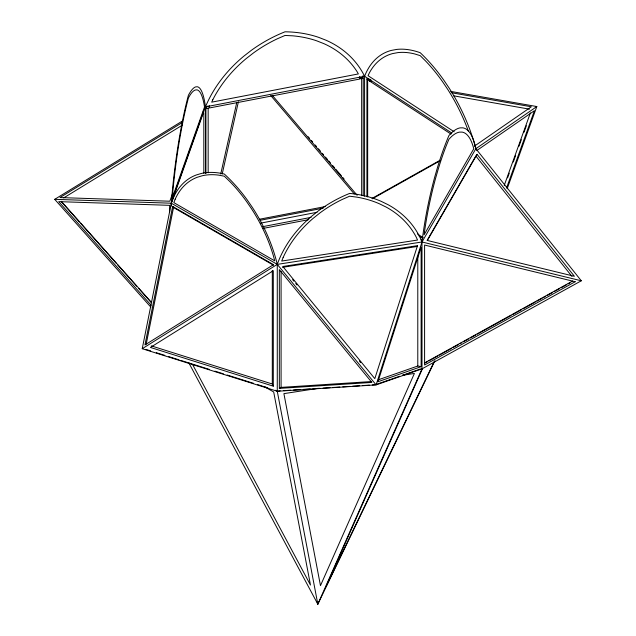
<?xml version="1.0" encoding="UTF-8"?>
<svg xmlns="http://www.w3.org/2000/svg" width="636" height="636" viewBox="0 0 636 636"><rect width="100%" height="100%" fill="white"/><g stroke="black" fill="none" stroke-linecap="round" stroke-linejoin="round"><path stroke-width="0.95" d="M318.056 602.228L317.825 604.2L188.646 362.496M171.323 206.183L171.323 203.21A111.308 64.268 60 0 1 196.119 175.035L201.222 173.493A111.308 64.268 60 0 1 224.301 174.033A111.308 64.268 60 0 1 247.372 200.125L252.476 207.575A111.308 64.268 60 0 1 277.272 264.377L376.115 384.883L421.994 241.99A120.522 31.116 -79.1 0 1 435.008 176.037L437.568 167.189A120.522 31.116 -79.1 0 1 448.921 135.579A120.522 31.116 -79.1 0 1 460.273 127.86L462.833 127.844A120.522 31.116 -79.1 0 1 475.855 148.705L581.288 280.786L421.994 368.872L376.115 384.883L277.272 391.259L142.241 348.703L171.323 203.21A120.522 19.732 -83.3 0 1 179.575 136.517L181.204 127.534A120.522 19.732 -83.3 0 1 188.399 95.281A120.522 19.732 -83.3 0 1 195.594 86.917L197.216 86.75A120.522 19.732 -83.3 0 1 205.468 106.872L205.468 173.286M172.65 206.438L144.96 344.943L273.504 264.663L172.65 206.438L173.525 207.511L273.528 265.244M146.224 344.076L173.525 207.511M220.724 174.065L236.751 102.547M222.195 174.081L238.405 101.752M417.51 245.655L374.811 378.651L282.813 266.492L417.51 245.655L417.216 246.474L282.519 267.311M451.027 134.093L369.508 81.018L370.104 79.325M172.825 192.803L169.836 201.222L59.967 197.565L182.564 122.374M171.362 202.184L172.022 200.316M173.35 196.572L202.868 113.288M150.899 307.188L54.712 199.33L171.323 203.21L205.468 106.872A119.234 92.355 -30 0 1 243.779 56.207L251.355 50.324A119.234 92.355 -30 0 1 285.023 31.8A119.234 92.355 -30 0 1 318.692 37.365L326.268 40.33A119.234 92.355 -30 0 1 364.579 76.256L451.775 133.019M504.245 185.426L530.4 112.914M507.592 177.818L509.269 173.167M513.292 162.013L515.637 155.502M518.992 146.201L521.337 139.689M524.024 132.256L526.37 125.745M506.59 187.859L534.423 110.704L476.746 150.581M507.178 188.733L536.816 106.546L450.701 91.401M536.816 106.546L475.855 148.705L421.994 241.99L421.994 368.872L317.825 604.2L317.253 602.3M422.28 369.095L325.958 586.718L434.269 361.479M434.945 360.644L317.825 604.2L277.272 391.259L277.272 264.377A111.308 87.784 -24.9 0 1 311.139 216.653L318.111 211.073A111.308 87.784 -24.9 0 1 349.633 193.424A111.308 87.784 -24.9 0 1 381.147 201.326L388.127 204.736A111.308 87.784 -24.9 0 1 421.994 241.99L581.288 280.786M427.098 240.424L475.839 156.003L571.947 276.406M477.072 154.357L427.352 240.48L574.411 276.302L477.072 154.357L476.253 155.454M205.913 173.517L205.913 108.287L207.829 106.029M208.163 172.801L208.163 108.549L209.435 107.047M474.377 146.169L531.338 106.776L451.361 92.713M142.241 348.703L277.272 264.377L421.994 241.99M54.712 199.33L182.604 120.896M63.695 197.907L182.063 125.316M279.339 388.397L371.861 382.427L279.339 269.632L279.339 388.397L281.088 387.388L371.639 381.544M371.973 198.448L440.12 160.232M372.37 198.766L440.048 160.797M424.681 362.854L572.678 281.017M425.389 362.854L427.122 361.892M428.847 360.938L437.504 356.152M439.238 355.198L451.345 348.496M453.078 347.542L458.27 344.672M460.003 343.71L461.728 342.756M463.461 341.802L468.653 338.932M470.386 337.97L475.577 335.1M477.31 334.146L511.058 315.48M512.783 314.526L521.441 309.74M523.166 308.786L535.281 302.084M537.015 301.13L542.206 298.26M543.939 297.298L545.664 296.344M547.397 295.39L552.589 292.512M554.322 291.558L559.513 288.688M561.238 287.734L566.438 284.864M568.163 283.902L569.896 282.948M359.698 78.435L361.661 78.681L363.251 77.87L363.251 195.824M378.253 379.819L417.788 366.018L421.135 366.662L421.135 247.158L377.927 381.751L421.135 366.662M399.583 376.274L375.304 384.748L372.346 384.939M402.381 375.296L418.257 369.755M205.468 106.872L364.579 76.256A119.234 64.594 62.9 0 1 391.371 50.403L396.665 49.425A119.234 64.594 62.9 0 1 420.213 52.716A119.234 64.594 62.9 0 1 443.761 80.088L449.064 87.959A119.234 64.594 62.9 0 1 475.855 148.705M259.48 219.237L325.473 206.533M260.124 220.302L323.207 208.163M260.768 223.109L317.038 212.281M262.533 226.702L311.099 217.353M263.161 228.404L308.738 219.635M280.206 390.806L277.272 391.259L275.563 390.273M419.06 369.325L421.994 368.872M318.239 388.326L283.902 393.636L320.472 585.645L414.394 373.451L402.62 375.272M283.696 390.655L290.588 390.21M293.546 390.019L300.438 389.574M303.396 389.383L310.288 388.938M313.246 388.747L320.139 388.302M323.096 388.111L329.989 387.666M332.946 387.475L339.839 387.038M342.796 386.847L349.689 386.402M352.646 386.211L359.539 385.766M362.496 385.575L369.389 385.13M205.913 108.287L208.163 108.549M362.623 76.01L364.579 76.256L364.579 196.198M359.324 77.377L363.251 77.87M366.932 196.643L366.932 78.872L370.836 79.556M366.932 78.872L367.664 80.128L369.611 80.47M369.508 81.018L371.464 81.36M453.396 95.774L529.478 109.154M151.304 345.873L272.295 384.001L273.297 386.163L150.414 347.439L273.297 270.697L273.297 386.163M145.93 349.418L150.653 350.905M156.321 352.694L164.827 355.373M168.604 356.558L178.994 359.833M180.886 360.429L209.228 369.365M214.896 371.146L223.403 373.833M227.179 375.017L253.637 383.357M257.413 384.549L267.804 387.825M171.323 203.21L277.272 264.377M265.125 387.038L273.695 391.991L310.471 585.048L192.613 364.539M454.152 131.755L368.069 75.7L369.19 73.243A115.776 62.718 62.9 0 1 392.738 53.559L397.882 52.613A115.776 62.718 62.9 0 1 414.759 53.965L420.213 55.642L425.675 61.072A115.776 62.718 62.9 0 1 442.553 81.694L447.696 89.342A115.776 62.718 62.9 0 1 468.327 131.04M417.47 233.969L423.29 237.761M419.14 236.043L422.463 238.206M421.048 239.899L422.709 240.98M61.247 201.294L151.686 302.712M61.692 202.089L79.452 222.004M80.772 223.475L116.293 263.312M117.604 264.783L136.684 286.176M138.656 288.386L151.153 302.402M151.137 305.272L58.719 201.636L169.621 205.333L169.621 212.257M308.198 136.732L309.478 138.235M311.401 140.5L312.681 142.011M315.241 145.032L316.521 146.534M318.445 148.8L320.369 151.066M322.293 153.332L323.573 154.842M325.497 157.1L327.421 159.366M328.701 160.876L330.617 163.142M332.541 165.4L334.464 167.666M335.744 169.176L341.516 175.965M342.796 177.476L344.076 178.986M272.28 95.328L357.162 195.3M270.721 95.511L354.3 193.94M292.6 279.601L293.856 281.136M295.748 283.441L297.012 284.976M359.396 361.033L360.652 362.568M203.115 111.745L203.822 112.969L203.822 173.167M359.706 76.59L360.04 78.991L209.53 107.953L209.204 105.552M417.788 256.387L417.788 366.018M367.664 80.128L367.664 196.906M361.661 78.681L361.661 195.642M281.088 271.588L281.088 387.388M272.295 270.507L272.295 384.001M172.674 193.257L172.292 197.939L204.506 107.039L204.116 104.55A117.39 19.215 -83.3 0 0 196.85 89.859L195.268 90.018A117.39 19.215 -83.3 0 0 190.092 95.026L188.399 97.928L186.706 104.582A117.39 19.215 -83.3 0 0 181.53 128.79L179.948 137.543A117.39 19.215 -83.3 0 0 172.674 193.257M424.466 231.997L424.093 234.811L473.748 148.808L473.375 147.282A116.189 30.003 -79.1 0 0 462.03 132.097L459.558 132.121A116.189 30.003 -79.1 0 0 451.481 136.613L448.921 139.244L446.369 145.469A116.189 30.003 -79.1 0 0 438.284 168.969L435.819 177.5A116.189 30.003 -79.1 0 0 424.466 231.997M175.162 199.227L173.859 202.622L274.736 260.863L273.432 255.966A108.796 62.813 60 0 0 251.347 208.497L246.347 201.222A108.796 62.813 60 0 0 229.747 181.459L224.301 176.196L218.848 175.162A108.796 62.813 60 0 0 202.248 175.759L197.247 177.269A108.796 62.813 60 0 0 175.162 199.227M283.147 257.493L281.716 261.054L417.55 240.042L416.119 236.926A108.08 85.24 -24.9 0 0 386.139 207.074L379.358 203.759A108.08 85.24 -24.9 0 0 356.836 197.136L349.633 196.198L342.43 199.362A108.08 85.24 -24.9 0 0 319.9 212.957L313.127 218.371A108.08 85.24 -24.9 0 0 283.147 257.493M212.79 99.765L211.693 102.157L358.354 73.935L357.257 71.955A114.917 89.016 -30 0 0 323.835 43.63L316.537 40.768A114.917 89.016 -30 0 0 292.584 35.815L285.023 35.457L277.471 38.724A114.917 89.016 -30 0 0 253.518 52.899L246.212 58.568A114.917 89.016 -30 0 0 212.79 99.765M575.19 281.732L424.594 365L424.594 245.051L575.19 281.732"/></g></svg>
